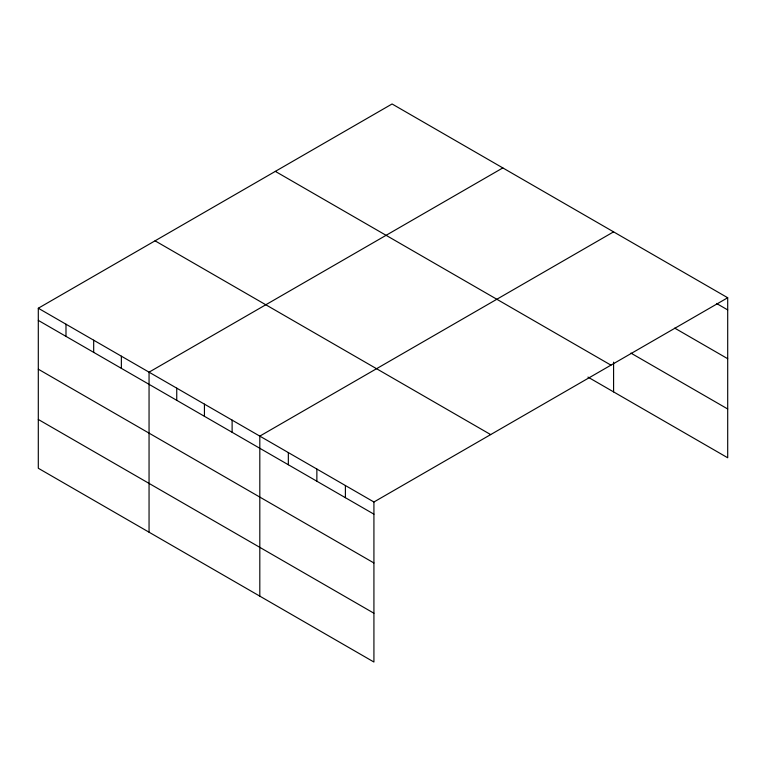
<?xml version="1.0" encoding="UTF-8"?>
<svg xmlns="http://www.w3.org/2000/svg" width="766" height="766" viewBox="0 0 766 766"><rect width="100%" height="100%" fill="white"/><g stroke="black" fill="none" stroke-linecap="round" stroke-linejoin="round"><path stroke-width="1.15" d="M587.953 377.092L727.7 457.771L727.7 297.744L392.077 103.975L38.3 308.229L38.3 468.256L373.923 662.025L373.923 501.998L38.3 308.229M502.831 167.917L149.054 372.171L149.054 532.198M613.585 231.859L259.808 436.113L259.808 596.149M373.923 501.998L727.7 297.744M716.497 303.441L727.7 309.914M674.722 328.116L727.7 358.708M630.906 353.097L727.7 408.977M275.329 171.373L610.952 365.143M155.048 240.821L490.671 434.59M38.3 320.389L373.923 514.168M38.3 369.193L373.923 562.962M38.3 419.462L373.923 613.231M613.585 362.136L613.585 391.895M345.399 485.52L345.399 497.689M316.865 469.051L316.865 481.22M288.342 452.582L288.342 464.751M232.117 420.122L232.117 432.292M204.436 404.142L204.436 416.311M176.745 388.151L176.745 400.321M121.363 356.18L121.363 368.35M93.682 340.2L93.682 352.37M65.991 324.21L65.991 336.379"/></g></svg>
